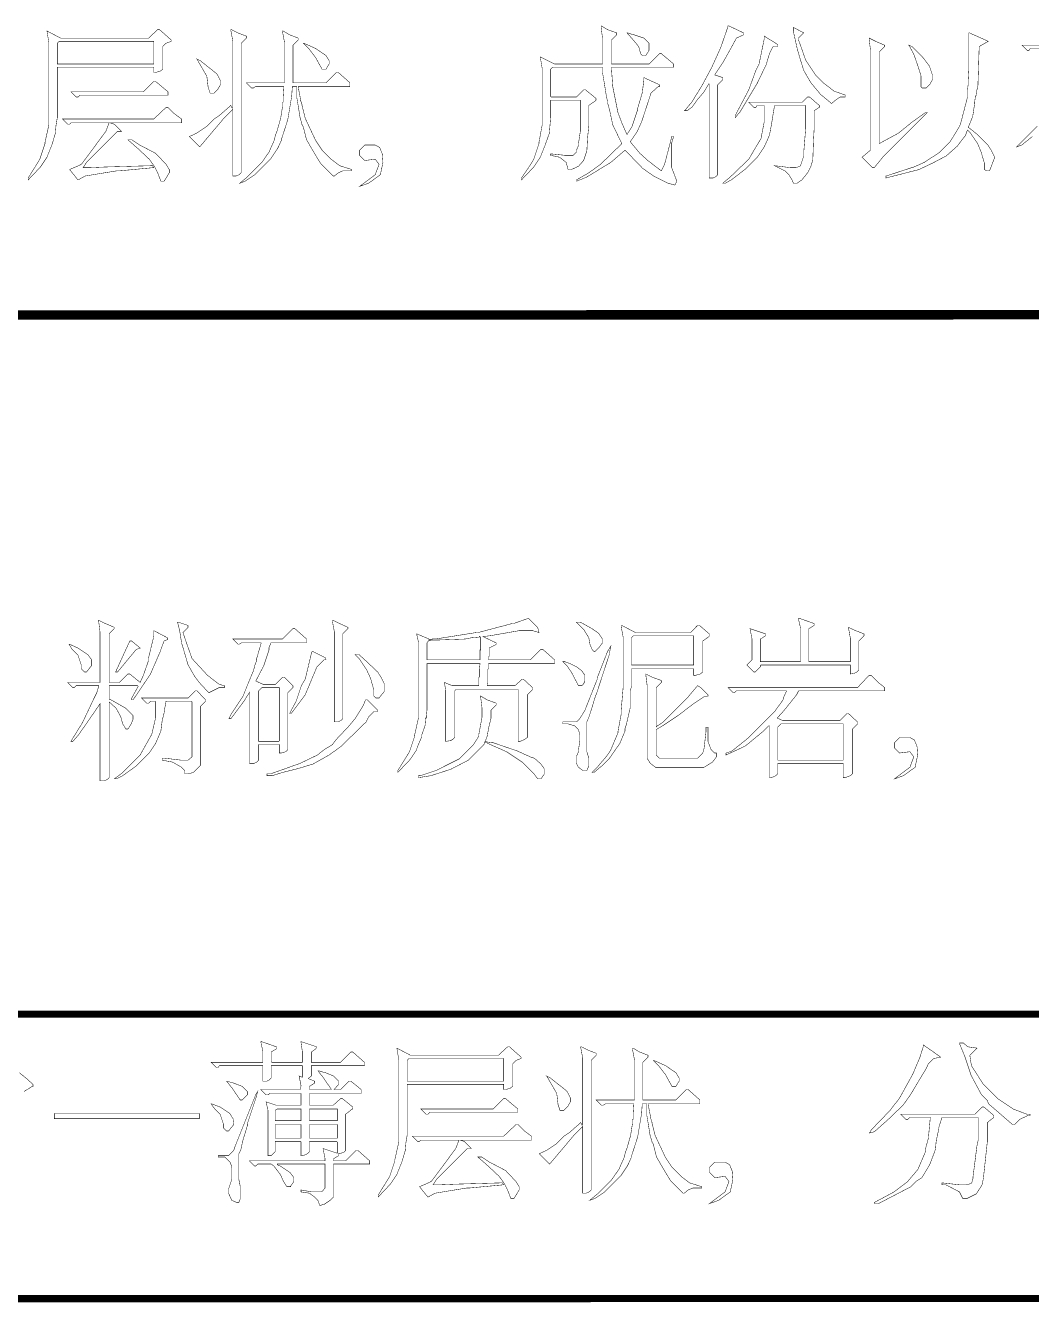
# Model space of a CAD drawing. Extents: x 94 to 452, y -72 to 1042.
# Drawn here: x 258.31 to 279.63, y 393.93 to 420.99 of the extents above; entities that cross this region are included whole.
import ezdxf

# ---------------------------------------------------------------- set-up
doc = ezdxf.new("R2010")
doc.units = 0
doc.header["$MEASUREMENT"] = 0
doc.layers.add('TREE_LAYER', color=7, linetype='Continuous')

msp = doc.modelspace()

# ---------------------------------------------------------------- linework, layer by layer
at = {"layer": 'TREE_LAYER'}
for points, const_width, elevation in [([(261.147499, 420.902403), (261.106323, 420.902403), (260.914166, 420.723972), (259.047499, 420.723972), (258.759264, 420.874952), (258.80044, 420.627893), (258.80044, 418.884756), (258.718088, 418.514168), (258.718088, 418.486717), (258.608284, 418.157305), (258.49848, 417.978874), (258.361225, 417.759266), (258.361225, 417.71809), (258.622009, 417.992599), (258.759264, 418.198482), (258.869068, 418.472992), (258.937695, 418.706325), (258.951421, 418.871031), (258.978872, 419.035737), (258.978872, 420.092599), (258.978872, 420.106325), (261.02397, 420.106325), (261.02397, 420.092599), (261.02397, 419.996521), (261.065146, 419.996521), (261.161225, 420.023972), (261.216127, 420.065148), (261.216127, 420.545541), (261.284754, 420.614168), (261.394558, 420.655344), (261.394558, 420.682795), (261.147499, 420.902403), (261.147499, 420.902403)], 0.01, 44), ([(262.671029, 420.902403), (262.657303, 420.902403), (262.657303, 420.888678), (262.69848, 420.66907), (262.69848, 419.241619), (262.69848, 419.241619), (262.684754, 419.241619), (262.657303, 419.296521), (262.42397, 419.090639), (262.30044, 419.008286), (262.135735, 418.84358), (261.929852, 418.706325), (261.778872, 418.637697), (261.99848, 418.41809), (262.520048, 419.035737), (262.69848, 419.214168), (262.69848, 419.214168), (262.69848, 417.800442), (262.767107, 417.800442), (262.835735, 417.827893), (262.876911, 417.86907), (262.876911, 420.614168), (262.986715, 420.723972), (262.986715, 420.765148), (262.808284, 420.833776), (262.671029, 420.902403), (262.671029, 420.902403)], 0.01, 44), ([(263.769068, 420.874952), (263.755342, 420.874952), (263.755342, 420.847501), (263.796519, 420.627893), (263.796519, 419.845541), (263.796519, 419.845541), (263.796519, 419.776913), (263.782793, 419.776913), (262.986715, 419.776913), (263.096519, 419.667109), (263.137695, 419.667109), (263.178872, 419.69456), (263.782793, 419.69456), (263.782793, 419.69456), (263.769068, 419.488678), (263.769068, 419.488678), (263.769068, 419.433776), (263.769068, 419.42005), (263.769068, 419.365148), (263.755342, 419.365148), (263.755342, 419.282795), (263.714166, 419.022011), (263.659264, 418.829854), (263.645539, 418.774952), (263.604362, 418.665148), (263.576911, 418.555344), (263.467107, 418.308286), (263.316127, 418.088678), (263.014166, 417.786717), (262.84946, 417.649462), (262.959264, 417.690639), (263.165146, 417.827893), (263.508284, 418.171031), (263.645539, 418.376913), (263.672989, 418.431815), (263.727891, 418.555344), (263.727891, 418.56907), (263.865146, 418.99456), (263.906323, 419.241619), (263.947499, 419.488678), (263.961225, 419.680835), (263.961225, 419.69456), (264.043578, 419.69456), (264.057303, 419.69456), (264.057303, 419.461227), (264.084754, 419.296521), (264.125931, 419.035737), (264.167107, 418.898482), (264.167107, 418.884756), (264.194558, 418.84358), (264.263186, 418.56907), (264.455342, 418.239658), (264.565146, 418.061227), (264.825931, 417.800442), (264.853382, 417.800442), (264.935735, 417.86907), (265.031813, 417.910246), (265.22397, 417.910246), (265.22397, 417.937697), (264.963186, 418.02005), (264.784754, 418.157305), (264.592597, 418.349462), (264.455342, 418.555344), (264.235735, 419.022011), (264.167107, 419.296521), (264.167107, 419.310246), (264.139656, 419.392599), (264.139656, 419.406325), (264.084754, 419.69456), (264.09848, 419.69456), (265.182793, 419.69456), (265.182793, 419.776913), (264.935735, 419.996521), (264.894558, 419.996521), (264.67495, 419.776913), (263.97495, 419.776913), (263.97495, 419.804364), (263.97495, 419.845541), (263.97495, 420.572992), (264.084754, 420.682795), (264.084754, 420.723972), (263.906323, 420.792599), (263.769068, 420.874952), (263.769068, 420.874952)], 0.01, 44), ([(270.508284, 420.984756), (270.508284, 420.984756), (270.508284, 420.957305), (270.535735, 420.737697), (270.535735, 420.174952), (270.535735, 420.174952), (269.520048, 420.174952), (269.218088, 420.325933), (269.259264, 420.078874), (269.259264, 418.884756), (269.190637, 418.514168), (269.190637, 418.486717), (269.080833, 418.157305), (268.971029, 417.978874), (268.820048, 417.759266), (268.820048, 417.71809), (269.080833, 417.992599), (269.218088, 418.198482), (269.327891, 418.472992), (269.410244, 418.706325), (269.42397, 418.871031), (269.437695, 419.035737), (269.437695, 419.406325), (269.451421, 419.406325), (270.055342, 419.406325), (270.069068, 419.406325), (270.069068, 418.761227), (270.027891, 418.486717), (270.027891, 418.445541), (269.986715, 418.349462), (269.986715, 418.308286), (269.918088, 418.239658), (269.739656, 418.239658), (269.478872, 418.267109), (269.437695, 418.267109), (269.437695, 418.239658), (269.629852, 418.198482), (269.767107, 418.088678), (269.808284, 417.937697), (269.876911, 417.937697), (270.027891, 418.006325), (270.137695, 418.129854), (270.206323, 418.335737), (270.220048, 418.596521), (270.247499, 418.871031), (270.247499, 419.296521), (270.384754, 419.392599), (270.39848, 419.406325), (270.39848, 419.447501), (270.178872, 419.625933), (270.137695, 419.625933), (269.986715, 419.474952), (269.451421, 419.474952), (269.437695, 419.488678), (269.437695, 420.065148), (269.478872, 420.106325), (270.535735, 420.106325), (270.535735, 420.092599), (270.535735, 420.010246), (270.563186, 419.845541), (270.618088, 419.502403), (270.645539, 419.378874), (270.645539, 419.351423), (270.686715, 419.200442), (270.755342, 418.884756), (270.947499, 418.486717), (270.494558, 418.047501), (270.247499, 417.86907), (269.986715, 417.71809), (269.986715, 417.690639), (270.192597, 417.772992), (270.714166, 418.088678), (271.016127, 418.349462), (271.386715, 417.965148), (271.620048, 417.800442), (271.922009, 417.649462), (272.072989, 417.608286), (272.114166, 417.690639), (272.004362, 417.978874), (272.004362, 418.500442), (272.045539, 418.637697), (272.004362, 418.637697), (272.004362, 418.623972), (271.853382, 418.047501), (271.784754, 417.910246), (271.496519, 418.129854), (271.331813, 418.280835), (271.125931, 418.527893), (271.276911, 418.747501), (271.372989, 418.967109), (271.565146, 419.557305), (271.716127, 419.69456), (271.743578, 419.69456), (271.743578, 419.735737), (271.414166, 419.886717), (271.414166, 419.831815), (271.386715, 419.612207), (271.386715, 419.584756), (271.276911, 419.214168), (271.276911, 419.186717), (271.167107, 418.857305), (271.057303, 418.678874), (270.947499, 418.925933), (270.865146, 419.145541), (270.755342, 419.69456), (270.727891, 420.078874), (270.727891, 420.106325), (272.045539, 420.106325), (272.045539, 420.174952), (271.784754, 420.39456), (271.743578, 420.39456), (271.52397, 420.174952), (270.727891, 420.174952), (270.727891, 420.174952), (270.727891, 420.682795), (270.837695, 420.792599), (270.837695, 420.833776), (270.645539, 420.902403), (270.508284, 420.984756), (270.508284, 420.984756)], 0.01, 44), ([(271.071029, 420.833776), (271.057303, 420.833776), (271.167107, 420.710246), (271.304362, 420.545541), (271.345539, 420.39456), (271.386715, 420.353384), (271.455342, 420.353384), (271.52397, 420.463188), (271.52397, 420.614168), (271.414166, 420.723972), (271.208284, 420.792599), (271.153382, 420.806325), (271.071029, 420.833776), (271.071029, 420.833776)], 0.01, 44), ([(273.212205, 420.984756), (273.19848, 420.984756), (273.19848, 420.971031), (273.047499, 420.531815), (272.855342, 420.106325), (272.64946, 419.722011), (272.429852, 419.365148), (272.278872, 419.186717), (272.278872, 419.186717), (272.333774, 419.186717), (272.443578, 419.26907), (272.539656, 419.406325), (272.690637, 419.584756), (272.786715, 419.749462), (272.80044, 419.749462), (272.80044, 417.759266), (272.882793, 417.759266), (272.937695, 417.786717), (272.978872, 417.827893), (272.978872, 419.735737), (273.088676, 419.845541), (273.088676, 419.886717), (272.92397, 419.941619), (272.92397, 419.955344), (273.088676, 420.202403), (273.280833, 420.545541), (273.376911, 420.723972), (273.527891, 420.792599), (273.527891, 420.833776), (273.212205, 420.984756), (273.212205, 420.984756)], 0.01, 44), ([(274.59848, 420.94358), (274.584754, 420.94358), (274.584754, 420.861227), (274.667107, 420.490639), (274.735735, 420.257305), (274.804362, 420.037697), (274.955342, 419.776913), (275.161225, 419.529854), (275.394558, 419.337697), (275.476911, 419.406325), (275.572989, 419.474952), (275.682793, 419.474952), (275.682793, 419.516129), (275.44946, 419.598482), (275.216127, 419.776913), (275.065146, 419.927893), (274.845539, 420.257305), (274.694558, 420.682795), (274.694558, 420.723972), (274.804362, 420.833776), (274.59848, 420.94358), (274.59848, 420.94358)], 0.01, 44), ([(278.318088, 420.833776), (278.304362, 420.833776), (278.304362, 420.065148), (278.304362, 420.065148), (278.290637, 419.831815), (278.290637, 419.831815), (278.290637, 419.763188), (278.290637, 419.749462), (278.276911, 419.625933), (278.276911, 419.612207), (278.276911, 419.557305), (278.276911, 419.54358), (278.276911, 419.474952), (278.125931, 418.898482), (278.084754, 418.816129), (277.97495, 418.637697), (277.906323, 418.527893), (277.672989, 418.29456), (277.357303, 418.088678), (277.110244, 417.978874), (277.096519, 417.978874), (276.547499, 417.800442), (276.547499, 417.759266), (277.247499, 417.937697), (277.535735, 418.074952), (277.82397, 418.225933), (278.057303, 418.431815), (278.235735, 418.665148), (278.263186, 418.747501), (278.276911, 418.774952), (278.331813, 418.72005), (278.482793, 418.500442), (278.496519, 418.472992), (278.565146, 418.308286), (278.633774, 418.074952), (278.633774, 418.061227), (278.633774, 417.937697), (278.67495, 417.910246), (278.743578, 417.910246), (278.853382, 418.198482), (278.784754, 418.335737), (278.716127, 418.445541), (278.469068, 418.692599), (278.318088, 418.816129), (278.290637, 418.829854), (278.386715, 419.063188), (278.427891, 419.337697), (278.427891, 419.365148), (278.441617, 419.474952), (278.455342, 419.502403), (278.469068, 419.598482), (278.496519, 419.708286), (278.52397, 420.545541), (278.716127, 420.655344), (278.318088, 420.833776), (278.318088, 420.833776)], 0.01, 44), ([(259.006323, 420.641619), (259.020048, 420.655344), (261.02397, 420.655344), (261.02397, 420.641619), (261.02397, 420.174952), (261.02397, 420.174952), (258.978872, 420.174952), (258.978872, 420.174952), (258.978872, 420.614168), (259.006323, 420.641619), (259.006323, 420.641619)], 0.01, 44), ([(264.208284, 420.614168), (264.194558, 420.614168), (264.318088, 420.490639), (264.455342, 420.312207), (264.537695, 420.161227), (264.592597, 420.065148), (264.606323, 420.065148), (264.67495, 420.065148), (264.743578, 420.174952), (264.743578, 420.24358), (264.67495, 420.353384), (264.455342, 420.504364), (264.208284, 420.614168), (264.208284, 420.614168)], 0.01, 44), ([(273.967107, 420.765148), (273.967107, 420.765148), (273.967107, 420.710246), (273.857303, 420.174952), (273.788676, 420.037697), (273.637695, 419.625933), (273.376911, 419.131815), (273.34946, 419.076913), (273.34946, 419.035737), (273.418088, 419.11809), (273.445539, 419.145541), (273.816127, 419.763188), (274.008284, 420.161227), (274.076911, 420.39456), (274.145539, 420.531815), (274.159264, 420.545541), (274.255342, 420.545541), (274.255342, 420.586717), (273.967107, 420.765148), (273.967107, 420.765148)], 0.01, 44), ([(276.190637, 420.723972), (276.190637, 420.723972), (276.190637, 420.696521), (276.218088, 420.476913), (276.218088, 418.349462), (276.039656, 418.198482), (276.259264, 417.978874), (276.30044, 417.978874), (276.478872, 418.198482), (277.425931, 419.145541), (277.39848, 419.145541), (277.384754, 419.145541), (277.096519, 418.939658), (276.808284, 418.706325), (276.451421, 418.514168), (276.410244, 418.486717), (276.410244, 418.500442), (276.410244, 420.435737), (276.520048, 420.545541), (276.520048, 420.572992), (276.327891, 420.655344), (276.190637, 420.723972), (276.190637, 420.723972)], 0.01, 44), ([(277.027891, 420.572992), (277.027891, 420.572992), (277.041617, 420.559266), (277.137695, 420.380835), (277.233774, 420.106325), (277.288676, 419.927893), (277.288676, 419.69456), (277.316127, 419.667109), (277.39848, 419.667109), (277.480833, 419.749462), (277.535735, 419.845541), (277.535735, 419.927893), (277.467107, 420.133776), (277.329852, 420.312207), (277.096519, 420.545541), (277.027891, 420.572992), (277.027891, 420.572992)], 0.01, 44), ([(282.02397, 420.572992), (279.429852, 420.572992), (279.539656, 420.463188), (279.580833, 420.463188), (279.608284, 420.504364), (280.761225, 420.504364)], 0.01, 44), ([(261.929852, 420.284756), (261.929852, 420.284756), (261.943578, 420.271031), (262.14946, 419.914168), (262.176911, 419.680835), (262.218088, 419.557305), (262.218088, 419.557305), (262.30044, 419.557305), (262.382793, 419.639658), (262.437695, 419.735737), (262.437695, 419.81809), (262.369068, 419.955344), (262.341617, 419.982795), (262.14946, 420.133776), (262.012205, 420.24358), (261.929852, 420.284756), (261.929852, 420.284756)], 0.01, 44), ([(261.065146, 419.804364), (261.02397, 419.804364), (260.804362, 419.584756), (259.267107, 419.584756), (259.376911, 419.474952), (259.418088, 419.474952), (259.459264, 419.516129), (261.325931, 419.516129), (261.325931, 419.584756), (261.065146, 419.804364), (261.065146, 419.804364)], 0.01, 44), ([(274.927891, 419.474952), (274.886715, 419.474952), (274.776911, 419.365148), (273.637695, 419.365148), (273.747499, 419.255344), (273.788676, 419.255344), (273.816127, 419.296521), (273.967107, 419.296521), (273.967107, 419.296521), (273.967107, 418.953384), (273.89848, 418.596521), (273.637695, 418.157305), (273.253382, 417.786717), (273.088676, 417.649462), (273.143578, 417.649462), (273.267107, 417.71809), (273.555342, 417.937697), (273.829852, 418.212207), (273.967107, 418.41809), (274.076911, 418.665148), (274.118088, 418.884756), (274.145539, 419.049462), (274.159264, 419.145541), (274.186715, 419.296521), (274.845539, 419.296521), (274.845539, 419.296521), (274.845539, 418.816129), (274.804362, 418.308286), (274.804362, 418.225933), (274.735735, 418.02005), (274.722009, 418.006325), (274.639656, 417.978874), (274.516127, 417.978874), (274.186715, 418.02005), (274.406323, 417.910246), (274.488676, 417.827893), (274.557303, 417.71809), (274.584754, 417.649462), (274.667107, 417.649462), (274.763186, 417.71809), (274.886715, 417.86907), (274.955342, 418.006325), (274.996519, 418.14358), (275.010244, 418.541619), (275.02397, 418.788678), (275.02397, 419.186717), (275.133774, 419.255344), (275.133774, 419.296521), (274.927891, 419.474952), (274.927891, 419.474952)], 0.01, 44), ([(261.325931, 419.255344), (261.284754, 419.255344), (261.02397, 419.008286), (259.088676, 419.008286), (259.19848, 418.898482), (259.239656, 418.898482), (259.267107, 418.925933), (260.076911, 418.925933), (260.076911, 418.925933), (260.008284, 418.747501), (259.50044, 418.061227), (259.459264, 418.033776), (259.239656, 417.937697), (259.418088, 417.71809), (259.569068, 417.800442), (259.89848, 417.855344), (260.241617, 417.910246), (260.296519, 417.910246), (261.02397, 417.978874), (260.996519, 418.02005), (260.022009, 417.992599), (260.008284, 417.992599), (259.692597, 417.978874), (259.692597, 417.978874), (259.541617, 417.978874), (259.527891, 417.978874), (259.596519, 418.088678), (260.255342, 418.747501), (260.337695, 418.747501), (260.186715, 418.898482), (260.104362, 418.925933), (260.104362, 418.925933), (260.104362, 418.925933), (261.614166, 418.925933), (261.614166, 419.008286), (261.463186, 419.11809), (261.325931, 419.255344), (261.325931, 419.255344)], 0.01, 44), ([(279.759264, 418.857305), (279.320048, 418.41809), (279.429852, 418.459266), (279.64946, 418.637697)], 0.01, 44), ([(260.557303, 418.56907), (260.47495, 418.56907), (260.694558, 418.376913), (260.927891, 418.157305), (261.037695, 418.006325), (261.106323, 417.86907), (261.17495, 417.690639), (261.243578, 417.690639), (261.353382, 417.86907), (261.353382, 417.937697), (261.284754, 418.047501), (261.065146, 418.280835), (260.722009, 418.459266), (260.557303, 418.56907), (260.557303, 418.56907)], 0.01, 44), ([(265.718088, 418.459266), (265.49848, 418.459266), (265.388676, 418.349462), (265.388676, 418.239658), (265.49848, 418.129854), (265.718088, 418.157305), (265.80044, 418.047501), (265.718088, 417.827893), (265.388676, 417.580835), (265.580833, 417.649462), (265.827891, 417.827893), (265.882793, 418.088678), (265.869068, 418.267109), (265.814166, 418.404364), (265.718088, 418.459266), (265.718088, 418.459266)], 0.01, 44), ([(221.22612, 414.84403), (449.22612, 414.90873)], 0.2, 228.000009), ([(259.857168, 408.386784), (259.857168, 408.386784), (259.857168, 408.359333), (259.884619, 408.139725), (259.884619, 407.069137), (259.884619, 407.069137), (259.198345, 407.069137), (259.308148, 406.959333), (259.335599, 406.959333), (259.376776, 407.00051), (259.857168, 407.00051), (259.857168, 406.986784), (259.815992, 406.849529), (259.747364, 406.712274), (259.514031, 406.218157), (259.266972, 405.820117), (259.308148, 405.820117), (259.417952, 405.943647), (259.582658, 406.17698), (259.884619, 406.616196), (259.884619, 406.616196), (259.884619, 404.982862), (259.966972, 404.982862), (260.035599, 405.010313), (260.076776, 405.05149), (260.076776, 406.657372), (260.076776, 406.657372), (260.227756, 406.520117), (260.323835, 406.341686), (260.365011, 406.190706), (260.433639, 406.080902), (260.474815, 406.080902), (260.488541, 406.094627), (260.543443, 406.190706), (260.584619, 406.286784), (260.584619, 406.369137), (260.433639, 406.520117), (260.145403, 406.684823), (260.117952, 406.698549), (260.076776, 406.712274), (260.076776, 406.986784), (260.076776, 407.00051), (260.680697, 407.00051), (260.694423, 406.986784), (260.543443, 406.712274), (260.543443, 406.698549), (260.584619, 406.698549), (260.955207, 407.247568), (261.174815, 407.755411), (261.174815, 407.769137), (261.243443, 407.947568), (261.31207, 407.975019), (261.31207, 408.016196), (261.023835, 408.167176), (261.023835, 408.043647), (260.914031, 407.590706), (260.914031, 407.535804), (260.804227, 407.220117), (260.735599, 407.069137), (260.515992, 407.247568), (260.474815, 407.247568), (260.296384, 407.069137), (260.076776, 407.069137), (260.076776, 407.069137), (260.076776, 408.098549), (260.18658, 408.208353), (260.18658, 408.235804), (259.994423, 408.318157), (259.857168, 408.386784), (259.857168, 408.386784)], 0.01, 45), ([(261.545403, 408.345608), (261.531678, 408.345608), (261.531678, 408.331882), (261.572854, 408.167176), (261.614031, 407.906392), (261.655207, 407.769137), (261.751286, 407.439725), (261.902266, 407.178941), (262.01207, 407.041686), (262.190501, 406.849529), (262.410109, 406.959333), (262.519913, 406.959333), (262.519913, 407.00051), (262.410109, 407.027961), (262.16305, 407.220117), (261.833639, 407.57698), (261.641482, 408.126), (261.751286, 408.235804), (261.751286, 408.27698), (261.545403, 408.345608), (261.545403, 408.345608)], 0.01, 45), ([(264.825795, 408.386784), (264.81207, 408.386784), (264.81207, 408.359333), (264.853246, 408.139725), (264.853246, 406.231882), (264.921874, 406.231882), (264.990501, 406.259333), (265.031678, 406.30051), (265.031678, 408.098549), (265.141482, 408.208353), (265.141482, 408.235804), (264.96305, 408.318157), (264.825795, 408.386784), (264.825795, 408.386784)], 0.01, 45), ([(268.970894, 408.427961), (268.655207, 408.318157), (268.627756, 408.318157), (267.900305, 408.126), (267.859129, 408.126), (266.994423, 407.988745), (266.925795, 407.988745), (266.925795, 407.975019), (266.857168, 407.975019), (266.857168, 407.988745), (266.829717, 408.00247), (266.596384, 408.098549), (266.63756, 407.920117), (266.63756, 406.327961), (266.555207, 405.957372), (266.555207, 405.929921), (266.445403, 405.60051), (266.335599, 405.422078), (266.198345, 405.20247), (266.198345, 405.161294), (266.459129, 405.435804), (266.596384, 405.641686), (266.610109, 405.696588), (266.706188, 405.916196), (266.706188, 405.957372), (266.774815, 406.149529), (266.788541, 406.314235), (266.802266, 406.314235), (266.802266, 406.355411), (266.815992, 406.478941), (266.815992, 407.467176), (266.815992, 407.467176), (267.927756, 407.467176), (267.941482, 407.467176), (267.927756, 407.357372), (267.927756, 407.357372), (267.927756, 407.261294), (267.927756, 407.261294), (267.927756, 407.178941), (267.914031, 407.178941), (267.914031, 407.082862), (267.914031, 407.082862), (267.914031, 407.00051), (267.914031, 407.00051), (267.351286, 407.00051), (267.18658, 407.069137), (267.214031, 406.890706), (267.214031, 405.820117), (267.310109, 405.833843), (267.365011, 405.861294), (267.406188, 405.90247), (267.406188, 406.890706), (267.433639, 406.918157), (268.751286, 406.918157), (268.751286, 406.918157), (268.751286, 405.820117), (268.792462, 405.820117), (268.888541, 405.861294), (268.943443, 405.90247), (268.943443, 406.808353), (269.053246, 406.918157), (269.053246, 406.959333), (268.86109, 407.137764), (268.833639, 407.137764), (268.682658, 407.00051), (268.106188, 407.00051), (268.092462, 407.00051), (268.092462, 407.041686), (268.106188, 407.055411), (268.106188, 407.15149), (268.106188, 407.15149), (268.106188, 407.247568), (268.106188, 407.247568), (268.106188, 407.343647), (268.119913, 407.357372), (268.119913, 407.467176), (268.119913, 407.467176), (269.519913, 407.467176), (269.519913, 407.549529), (269.272854, 407.769137), (269.231678, 407.769137), (269.01207, 407.549529), (268.133639, 407.549529), (268.119913, 407.549529), (268.119913, 407.618157), (268.133639, 407.618157), (268.133639, 407.796588), (268.270894, 407.865215), (268.284619, 407.878941), (268.284619, 407.906392), (267.996384, 408.043647), (268.023835, 408.043647), (268.147364, 408.057372), (268.778737, 408.167176), (269.053246, 408.167176), (269.190501, 408.126), (269.16305, 408.235804), (268.970894, 408.427961), (268.970894, 408.427961)], 0.01, 45), ([(270.068933, 408.345608), (269.98658, 408.345608), (270.13756, 408.194627), (270.247364, 408.016196), (270.274815, 407.865215), (270.315992, 407.769137), (270.357168, 407.727961), (270.384619, 407.727961), (270.466972, 407.810313), (270.535599, 407.906392), (270.535599, 407.988745), (270.453246, 408.112274), (270.315992, 408.208353), (270.068933, 408.345608), (270.068933, 408.345608)], 0.01, 45), ([(274.708148, 408.427961), (274.694423, 408.427961), (274.694423, 408.40051), (274.735599, 408.222078), (274.735599, 407.508353), (274.721874, 407.508353), (273.898345, 407.508353), (273.884619, 407.508353), (273.884619, 407.988745), (273.994423, 408.057372), (273.994423, 408.057372), (273.994423, 408.098549), (273.665011, 408.208353), (273.706188, 408.00247), (273.706188, 407.549529), (273.596384, 407.439725), (273.747364, 407.288745), (273.774815, 407.288745), (273.884619, 407.398549), (273.884619, 407.426), (273.898345, 407.439725), (275.792462, 407.439725), (275.792462, 407.426), (275.792462, 407.247568), (275.874815, 407.261294), (275.929717, 407.288745), (275.970894, 407.329921), (275.970894, 407.947568), (276.080697, 408.057372), (276.080697, 408.098549), (275.902266, 408.167176), (275.751286, 408.235804), (275.792462, 408.00247), (275.792462, 407.508353), (275.792462, 407.508353), (274.914031, 407.508353), (274.914031, 407.508353), (274.914031, 408.208353), (275.023835, 408.27698), (275.023835, 408.27698), (275.023835, 408.318157), (274.708148, 408.427961), (274.708148, 408.427961)], 0.01, 45), ([(264.015992, 408.208353), (263.974815, 408.208353), (263.755207, 407.988745), (262.698345, 407.988745), (262.808148, 407.878941), (262.835599, 407.878941), (262.876776, 407.906392), (263.302266, 407.906392), (263.302266, 407.906392), (263.206188, 407.57698), (263.206188, 407.535804), (263.165011, 407.426), (263.13756, 407.316196), (263.027756, 407.055411), (262.917952, 406.780902), (262.657168, 406.382862), (262.615992, 406.30051), (262.615992, 406.30051), (262.657168, 406.30051), (262.670894, 406.314235), (262.945403, 406.684823), (263.055207, 406.863255), (263.055207, 406.863255), (263.055207, 405.353451), (263.151286, 405.353451), (263.206188, 405.380902), (263.247364, 405.422078), (263.247364, 405.75149), (263.247364, 405.75149), (263.672854, 405.75149), (263.68658, 405.75149), (263.68658, 405.573059), (263.727756, 405.573059), (263.823835, 405.60051), (263.865011, 405.641686), (263.865011, 406.849529), (263.974815, 406.959333), (263.974815, 407.00051), (263.796384, 407.178941), (263.755207, 407.178941), (263.604227, 407.027961), (263.343443, 407.027961), (263.192462, 407.096588), (263.192462, 407.110313), (263.357168, 407.426), (263.466972, 407.755411), (263.466972, 407.810313), (263.508148, 407.906392), (264.26305, 407.906392), (264.26305, 407.988745), (264.015992, 408.208353), (264.015992, 408.208353)], 0.01, 45), ([(270.947364, 408.27698), (270.933639, 408.27698), (270.933639, 408.249529), (270.974815, 408.029921), (270.974815, 406.959333), (270.933639, 406.478941), (270.933639, 406.396588), (270.865011, 406.026), (270.865011, 405.998549), (270.714031, 405.641686), (270.645403, 405.531882), (270.425795, 405.271098), (270.315992, 405.161294), (270.357168, 405.161294), (270.521874, 405.298549), (270.68658, 405.463255), (270.906188, 405.778941), (271.015992, 406.039725), (271.015992, 406.094627), (271.043443, 406.17698), (271.084619, 406.355411), (271.125795, 406.533843), (271.125795, 406.890706), (271.153246, 406.986784), (271.153246, 407.357372), (271.166972, 407.357372), (272.470894, 407.357372), (272.470894, 407.357372), (272.470894, 407.220117), (272.51207, 407.220117), (272.608148, 407.247568), (272.66305, 407.288745), (272.66305, 407.947568), (272.800305, 408.043647), (272.800305, 408.057372), (272.800305, 408.098549), (272.594423, 408.27698), (272.553246, 408.27698), (272.402266, 408.126), (271.235599, 408.126), (270.947364, 408.27698), (270.947364, 408.27698)], 0.01, 45), ([(259.239521, 407.878941), (259.225795, 407.878941), (259.294423, 407.769137), (259.417952, 407.645608), (259.48658, 407.439725), (259.48658, 407.357372), (259.555207, 407.288745), (259.596384, 407.288745), (259.706188, 407.426), (259.706188, 407.549529), (259.623835, 407.659333), (259.417952, 407.796588), (259.239521, 407.878941), (259.239521, 407.878941)], 0.01, 45), ([(260.557168, 407.947568), (260.515992, 407.947568), (260.214031, 407.288745), (260.255207, 407.288745), (260.653246, 407.769137), (260.735599, 407.796588), (260.557168, 407.947568), (260.557168, 407.947568)], 0.01, 45), ([(267.927756, 408.029921), (267.927756, 408.043647), (267.955207, 408.029921), (267.955207, 407.755411), (267.941482, 407.755411), (267.941482, 407.659333), (267.941482, 407.645608), (267.941482, 407.549529), (267.927756, 407.549529), (266.815992, 407.549529), (266.815992, 407.549529), (266.815992, 407.906392), (266.857168, 407.961294), (267.625795, 407.988745), (267.76305, 408.016196), (267.927756, 408.029921), (267.927756, 408.029921)], 0.01, 45), ([(270.714031, 407.837764), (270.645403, 407.727961), (270.425795, 407.165215), (270.425795, 407.137764), (270.165011, 406.478941), (270.055207, 406.30051), (269.98658, 406.231882), (269.698345, 406.231882), (269.698345, 406.190706), (269.808148, 406.190706), (269.945403, 406.149529), (270.027756, 406.067176), (270.055207, 405.971098), (270.055207, 405.820117), (270.027756, 405.627961), (270.027756, 405.60051), (269.98658, 405.504431), (269.98658, 405.353451), (270.027756, 405.271098), (270.123835, 405.20247), (270.206188, 405.20247), (270.247364, 405.298549), (270.247364, 405.463255), (270.206188, 405.60051), (270.206188, 406.231882), (270.247364, 406.327961), (270.288541, 406.45149), (270.384619, 406.767176), (270.41207, 406.835804), (270.68658, 407.673059), (270.68658, 407.70051), (270.714031, 407.837764), (270.714031, 407.837764)], 0.01, 45), ([(271.194423, 408.057372), (271.194423, 408.057372), (272.470894, 408.057372), (272.470894, 408.057372), (272.470894, 407.439725), (272.470894, 407.439725), (271.166972, 407.439725), (271.153246, 407.439725), (271.153246, 408.016196), (271.194423, 408.057372), (271.194423, 408.057372)], 0.01, 45), ([(264.38658, 407.727961), (264.372854, 407.714235), (264.235599, 407.137764), (264.153246, 407.00051), (264.043443, 406.671098), (263.947364, 406.492666), (263.906188, 406.410313), (263.933639, 406.410313), (263.947364, 406.424039), (264.235599, 406.808353), (264.482658, 407.398549), (264.633639, 407.549529), (264.674815, 407.549529), (264.66109, 407.590706), (264.38658, 407.727961), (264.38658, 407.727961)], 0.01, 45), ([(265.374815, 407.659333), (265.292462, 407.659333), (265.374815, 407.57698), (265.539521, 407.329921), (265.553246, 407.30247), (265.621874, 407.15149), (265.690501, 406.904431), (265.690501, 406.780902), (265.731678, 406.739725), (265.800305, 406.739725), (265.910109, 406.87698), (265.910109, 407.041686), (265.841482, 407.178941), (265.772854, 407.288745), (265.525795, 407.522078), (265.374815, 407.659333), (265.374815, 407.659333)], 0.01, 45), ([(269.739521, 407.508353), (269.698345, 407.508353), (269.780697, 407.426), (269.876776, 407.288745), (270.027756, 407.00051), (270.096384, 407.00051), (270.13756, 407.041686), (270.165011, 407.096588), (270.165011, 407.220117), (270.096384, 407.316196), (269.98658, 407.398549), (269.849325, 407.467176), (269.739521, 407.508353), (269.739521, 407.508353)], 0.01, 45), ([(271.455207, 407.247568), (271.455207, 407.247568), (271.455207, 407.233843), (271.482658, 407.014235), (271.482658, 405.463255), (271.551286, 405.353451), (271.66109, 405.271098), (272.690501, 405.271098), (272.759129, 405.312274), (272.868933, 405.380902), (272.951286, 405.490706), (272.951286, 405.573059), (272.910109, 405.573059), (272.841482, 405.641686), (272.772854, 405.820117), (272.772854, 406.122078), (272.731678, 406.122078), (272.731678, 406.026), (272.690501, 405.669137), (272.66305, 405.573059), (272.553246, 405.463255), (271.743443, 405.463255), (271.674815, 405.531882), (271.674815, 406.067176), (271.81207, 406.149529), (272.141482, 406.369137), (272.484619, 406.629921), (272.690501, 406.767176), (272.772854, 406.780902), (272.772854, 406.808353), (272.621874, 406.959333), (272.553246, 407.00051), (272.333639, 406.739725), (271.81207, 406.218157), (271.702266, 406.149529), (271.674815, 406.122078), (271.674815, 406.135804), (271.674815, 406.959333), (271.784619, 407.069137), (271.784619, 407.110313), (271.592462, 407.178941), (271.455207, 407.247568), (271.455207, 407.247568)], 0.01, 45), ([(276.231678, 407.220117), (276.190501, 407.220117), (275.943443, 406.959333), (273.198345, 406.959333), (273.308148, 406.849529), (273.335599, 406.849529), (273.376776, 406.890706), (274.433639, 406.890706), (274.433639, 406.87698), (274.378737, 406.753451), (274.365011, 406.698549), (274.18658, 406.45149), (273.623835, 405.888745), (273.280697, 405.614235), (273.157168, 405.573059), (273.157168, 405.531882), (273.514031, 405.696588), (273.568933, 405.724039), (273.953246, 406.039725), (274.06305, 406.149529), (274.076776, 406.149529), (274.076776, 405.05149), (274.159129, 405.065215), (274.214031, 405.092666), (274.255207, 405.133843), (274.255207, 405.339725), (274.255207, 405.353451), (275.641482, 405.353451), (275.641482, 405.339725), (275.641482, 405.05149), (275.682658, 405.05149), (275.792462, 405.092666), (275.833639, 405.133843), (275.833639, 406.080902), (275.943443, 406.190706), (275.943443, 406.231882), (275.751286, 406.410313), (275.723835, 406.410313), (275.572854, 406.259333), (274.365011, 406.259333), (274.241482, 406.314235), (274.378737, 406.465215), (274.653246, 406.808353), (274.694423, 406.890706), (276.519913, 406.890706), (276.519913, 406.959333), (276.382658, 407.069137), (276.231678, 407.220117), (276.231678, 407.220117)], 0.01, 45), ([(261.943443, 406.890706), (261.902266, 406.890706), (261.751286, 406.739725), (260.76305, 406.739725), (260.872854, 406.629921), (260.914031, 406.629921), (260.955207, 406.671098), (261.051286, 406.671098), (261.065011, 406.657372), (261.065011, 406.327961), (260.982658, 405.971098), (260.735599, 405.531882), (260.351286, 405.147568), (260.18658, 405.024039), (260.227756, 405.024039), (260.365011, 405.092666), (260.653246, 405.298549), (260.927756, 405.573059), (261.065011, 405.778941), (261.174815, 406.039725), (261.202266, 406.259333), (261.243443, 406.424039), (261.257168, 406.520117), (261.284619, 406.671098), (261.819913, 406.671098), (261.833639, 406.657372), (261.833639, 405.490706), (261.751286, 405.422078), (261.600305, 405.422078), (261.257168, 405.463255), (261.202266, 405.463255), (261.202266, 405.422078), (261.421874, 405.380902), (261.614031, 405.271098), (261.682658, 405.20247), (261.682658, 405.133843), (261.765011, 405.133843), (261.86109, 405.161294), (262.01207, 405.312274), (262.01207, 406.561294), (262.121874, 406.671098), (262.121874, 406.698549), (261.943443, 406.890706), (261.943443, 406.890706)], 0.01, 45), ([(263.315992, 406.959333), (263.315992, 406.959333), (263.672854, 406.959333), (263.68658, 406.959333), (263.68658, 405.833843), (263.672854, 405.820117), (263.247364, 405.820117), (263.247364, 405.833843), (263.247364, 406.890706), (263.315992, 406.959333), (263.315992, 406.959333)], 0.01, 45), ([(267.955207, 406.780902), (267.955207, 406.780902), (267.955207, 406.753451), (267.982658, 406.533843), (267.982658, 406.327961), (267.914031, 405.957372), (267.914031, 405.929921), (267.804227, 405.75149), (267.502266, 405.449529), (267.008148, 405.20247), (266.678737, 405.092666), (266.63756, 405.092666), (266.63756, 405.05149), (266.898345, 405.092666), (267.323835, 405.229921), (267.694423, 405.422078), (268.023835, 405.75149), (268.03756, 405.806392), (268.051286, 405.806392), (268.16109, 405.75149), (268.504227, 405.60051), (268.833639, 405.380902), (269.094423, 405.120117), (269.16305, 405.024039), (269.231678, 405.024039), (269.300305, 405.120117), (269.300305, 405.243647), (269.231678, 405.339725), (269.094423, 405.463255), (269.039521, 405.47698), (268.765011, 405.60051), (268.73756, 405.614235), (268.215992, 405.792666), (268.188541, 405.792666), (268.092462, 405.806392), (268.051286, 405.820117), (268.092462, 405.929921), (268.133639, 406.149529), (268.174815, 406.314235), (268.174815, 406.478941), (268.284619, 406.588745), (268.284619, 406.629921), (268.092462, 406.698549), (267.955207, 406.780902), (267.955207, 406.780902)], 0.01, 45), ([(265.553246, 406.698549), (265.51207, 406.698549), (265.470894, 406.588745), (265.292462, 406.30051), (265.141482, 406.122078), (264.880697, 405.847568), (264.81207, 405.75149), (264.633639, 405.641686), (264.496384, 405.531882), (264.125795, 405.353451), (263.508148, 405.133843), (263.425795, 405.133843), (263.425795, 405.092666), (263.535599, 405.092666), (263.755207, 405.161294), (264.084619, 405.243647), (264.400305, 405.339725), (264.743443, 405.531882), (264.990501, 405.710313), (265.525795, 406.231882), (265.580697, 406.341686), (265.690501, 406.45149), (265.772854, 406.45149), (265.772854, 406.478941), (265.553246, 406.698549), (265.553246, 406.698549)], 0.01, 45), ([(274.323835, 406.190706), (274.323835, 406.190706), (275.641482, 406.190706), (275.641482, 406.190706), (275.641482, 405.422078), (275.641482, 405.422078), (274.255207, 405.422078), (274.255207, 405.422078), (274.255207, 406.122078), (274.323835, 406.190706), (274.323835, 406.190706)], 0.01, 45), ([(277.055207, 405.90247), (276.835599, 405.90247), (276.725795, 405.792666), (276.725795, 405.682862), (276.835599, 405.573059), (277.055207, 405.60051), (277.13756, 405.490706), (277.055207, 405.271098), (276.725795, 405.024039), (276.917952, 405.092666), (277.165011, 405.271098), (277.219913, 405.531882), (277.206188, 405.710313), (277.151286, 405.847568), (277.055207, 405.90247), (277.055207, 405.90247)], 0.01, 45), ([(221.22612, 400.039582), (399.22612, 400.039582)], 0.15, 178), ([(263.309196, 399.456375), (263.295471, 399.456375), (263.295471, 399.442649), (263.336647, 399.250492), (263.336647, 399.030884), (263.336647, 399.017159), (262.238608, 399.017159), (262.348412, 398.907355), (262.389589, 398.907355), (262.41704, 398.948531), (263.336647, 398.948531), (263.336647, 398.948531), (263.336647, 398.61912), (263.419, 398.61912), (263.473902, 398.646571), (263.515079, 398.687747), (263.515079, 398.948531), (263.528804, 398.948531), (264.173902, 398.948531), (264.173902, 398.948531), (264.173902, 398.715198), (264.173902, 398.701473), (264.105275, 398.728924), (264.146451, 398.523041), (264.132726, 398.440688), (263.295471, 398.440688), (263.405275, 398.330884), (263.446451, 398.330884), (263.487628, 398.358335), (264.132726, 398.358335), (264.146451, 398.358335), (264.146451, 398.111277), (264.132726, 398.111277), (263.611157, 398.111277), (263.528804, 398.138728), (263.405275, 398.179904), (263.446451, 398.001473), (263.446451, 397.040688), (263.515079, 397.040688), (263.597432, 397.123041), (263.597432, 397.328924), (263.597432, 397.342649), (264.132726, 397.342649), (264.146451, 397.328924), (264.146451, 397.040688), (264.228804, 397.054414), (264.283706, 397.081865), (264.324883, 397.123041), (264.324883, 397.328924), (264.324883, 397.342649), (264.901353, 397.342649), (264.915079, 397.328924), (264.915079, 397.09559), (264.901353, 397.09559), (264.613118, 397.191669), (264.654294, 396.985786), (264.654294, 396.930884), (263.048412, 396.930884), (263.158216, 396.82108), (263.185667, 396.82108), (263.226843, 396.862257), (263.515079, 396.862257), (263.569981, 396.82108), (263.707236, 396.642649), (263.775863, 396.491669), (263.844491, 396.381865), (263.926843, 396.381865), (263.926843, 396.39559), (263.995471, 396.491669), (263.995471, 396.574022), (263.913118, 396.683826), (263.707236, 396.82108), (263.638608, 396.848531), (263.638608, 396.862257), (263.638608, 396.862257), (264.654294, 396.862257), (264.654294, 396.862257), (264.654294, 396.354414), (264.585667, 396.272061), (264.379785, 396.272061), (264.146451, 396.313237), (264.146451, 396.272061), (264.324883, 396.24461), (264.434687, 396.162257), (264.503314, 396.093629), (264.544491, 395.983826), (264.640569, 396.011277), (264.764098, 396.093629), (264.832726, 396.162257), (264.832726, 396.862257), (264.846451, 396.862257), (265.601353, 396.862257), (265.601353, 396.930884), (265.354294, 397.150492), (265.313118, 397.150492), (265.09351, 396.930884), (264.846451, 396.930884), (264.832726, 396.94461), (264.832726, 396.972061), (264.94253, 397.040688), (264.94253, 397.081865), (264.956255, 397.081865), (265.052334, 397.109316), (265.09351, 397.150492), (265.09351, 397.91912), (265.230765, 398.028924), (265.244491, 398.028924), (265.244491, 398.0701), (265.024883, 398.248531), (264.983706, 398.248531), (264.832726, 398.111277), (264.324883, 398.111277), (264.324883, 398.111277), (264.324883, 398.358335), (264.324883, 398.358335), (265.422922, 398.358335), (265.422922, 398.440688), (265.203314, 398.61912), (265.162138, 398.61912), (264.983706, 398.440688), (264.846451, 398.440688), (264.846451, 398.440688), (264.94253, 398.550492), (264.94253, 398.61912), (264.832726, 398.728924), (264.66802, 398.797551), (264.613118, 398.811277), (264.51704, 398.838728), (264.503314, 398.838728), (264.613118, 398.701473), (264.791549, 398.440688), (264.791549, 398.440688), (264.324883, 398.440688), (264.324883, 398.509316), (264.434687, 398.577943), (264.434687, 398.61912), (264.297432, 398.674022), (264.366059, 398.728924), (264.366059, 398.948531), (264.366059, 398.948531), (265.491549, 398.948531), (265.491549, 399.017159), (265.244491, 399.236767), (265.203314, 399.236767), (264.983706, 399.017159), (264.366059, 399.017159), (264.366059, 399.030884), (264.366059, 399.236767), (264.462138, 399.305394), (264.475863, 399.346571), (264.146451, 399.456375), (264.146451, 399.456375), (264.146451, 399.442649), (264.173902, 399.250492), (264.173902, 399.030884), (264.173902, 399.017159), (263.528804, 399.017159), (263.515079, 399.030884), (263.515079, 399.236767), (263.624883, 399.305394), (263.624883, 399.346571), (263.309196, 399.456375), (263.309196, 399.456375)], 0.01, 46), ([(278.187628, 399.428924), (278.105275, 399.428924), (278.105275, 399.415198), (278.215079, 399.154414), (278.352334, 398.742649), (278.571942, 398.330884), (278.695471, 398.207355), (278.722922, 398.138728), (279.230765, 397.699512), (279.271942, 397.699512), (279.381745, 397.809316), (279.409196, 397.823041), (279.560177, 397.891669), (279.601353, 397.891669), (279.601353, 397.91912), (279.532726, 397.91912), (279.244491, 398.028924), (278.915079, 398.248531), (278.613118, 398.550492), (278.366059, 398.934806), (278.352334, 398.989708), (278.324883, 399.168139), (278.475863, 399.31912), (278.283706, 399.346571), (278.187628, 399.428924), (278.187628, 399.428924)], 0.01, 46), ([(268.566059, 399.346571), (268.524883, 399.346571), (268.332726, 399.168139), (266.466059, 399.168139), (266.177824, 399.31912), (266.219, 399.072061), (266.219, 397.328924), (266.136647, 396.958335), (266.136647, 396.930884), (266.026843, 396.601473), (265.91704, 396.423041), (265.779785, 396.203433), (265.779785, 396.162257), (266.040569, 396.436767), (266.177824, 396.642649), (266.287628, 396.917159), (266.356255, 397.150492), (266.369981, 397.315198), (266.397432, 397.479904), (266.397432, 398.536767), (266.397432, 398.550492), (268.44253, 398.550492), (268.44253, 398.536767), (268.44253, 398.440688), (268.483706, 398.440688), (268.579785, 398.468139), (268.634687, 398.509316), (268.634687, 398.989708), (268.703314, 399.058335), (268.813118, 399.099512), (268.813118, 399.126963), (268.566059, 399.346571), (268.566059, 399.346571)], 0.01, 46), ([(270.089589, 399.346571), (270.075863, 399.346571), (270.075863, 399.332845), (270.11704, 399.113237), (270.11704, 397.685786), (270.11704, 397.685786), (270.103314, 397.685786), (270.075863, 397.740688), (269.84253, 397.534806), (269.719, 397.452453), (269.554294, 397.287747), (269.348412, 397.150492), (269.197432, 397.081865), (269.41704, 396.862257), (269.938608, 397.479904), (270.11704, 397.658335), (270.11704, 397.658335), (270.11704, 396.24461), (270.185667, 396.24461), (270.254294, 396.272061), (270.295471, 396.313237), (270.295471, 399.058335), (270.405275, 399.168139), (270.405275, 399.209316), (270.226843, 399.277943), (270.089589, 399.346571), (270.089589, 399.346571)], 0.01, 46), ([(271.187628, 399.31912), (271.173902, 399.31912), (271.173902, 399.291669), (271.215079, 399.072061), (271.215079, 398.289708), (271.215079, 398.289708), (271.215079, 398.22108), (271.201353, 398.22108), (270.405275, 398.22108), (270.515079, 398.111277), (270.556255, 398.111277), (270.597432, 398.138728), (271.201353, 398.138728), (271.201353, 398.138728), (271.187628, 397.932845), (271.187628, 397.932845), (271.187628, 397.877943), (271.187628, 397.864218), (271.187628, 397.809316), (271.173902, 397.809316), (271.173902, 397.726963), (271.132726, 397.466178), (271.077824, 397.274022), (271.064098, 397.21912), (271.022922, 397.109316), (270.995471, 396.999512), (270.885667, 396.752453), (270.734687, 396.532845), (270.432726, 396.230884), (270.26802, 396.093629), (270.377824, 396.134806), (270.583706, 396.272061), (270.926843, 396.615198), (271.064098, 396.82108), (271.091549, 396.875982), (271.146451, 396.999512), (271.146451, 397.013237), (271.283706, 397.438728), (271.324883, 397.685786), (271.366059, 397.932845), (271.379785, 398.125002), (271.379785, 398.138728), (271.462138, 398.138728), (271.475863, 398.138728), (271.475863, 397.905394), (271.503314, 397.740688), (271.544491, 397.479904), (271.585667, 397.342649), (271.585667, 397.328924), (271.613118, 397.287747), (271.681745, 397.013237), (271.873902, 396.683826), (271.983706, 396.505394), (272.244491, 396.24461), (272.271942, 396.24461), (272.354294, 396.313237), (272.450373, 396.354414), (272.64253, 396.354414), (272.64253, 396.381865), (272.381745, 396.464218), (272.203314, 396.601473), (272.011157, 396.793629), (271.873902, 396.999512), (271.654294, 397.466178), (271.585667, 397.740688), (271.585667, 397.754414), (271.558216, 397.836767), (271.558216, 397.850492), (271.503314, 398.138728), (271.51704, 398.138728), (272.601353, 398.138728), (272.601353, 398.22108), (272.354294, 398.440688), (272.313118, 398.440688), (272.09351, 398.22108), (271.39351, 398.22108), (271.39351, 398.248531), (271.39351, 398.289708), (271.39351, 399.017159), (271.503314, 399.126963), (271.503314, 399.168139), (271.324883, 399.236767), (271.187628, 399.31912), (271.187628, 399.31912)], 0.01, 46), ([(277.336647, 399.387747), (277.336647, 399.387747), (277.336647, 399.346571), (277.26802, 399.126963), (277.11704, 398.7701), (276.828804, 398.248531), (276.719, 398.111277), (276.636647, 398.001473), (276.238608, 397.589708), (276.197432, 397.52108), (276.307236, 397.548531), (276.334687, 397.575982), (276.581745, 397.79559), (276.911157, 398.111277), (277.075863, 398.34461), (277.254294, 398.646571), (277.405275, 398.893629), (277.446451, 398.989708), (277.556255, 399.099512), (277.707236, 399.126963), (277.556255, 399.236767), (277.336647, 399.387747), (277.336647, 399.387747)], 0.01, 46), ([(266.424883, 399.085786), (266.438608, 399.099512), (268.44253, 399.099512), (268.44253, 399.085786), (268.44253, 398.61912), (268.44253, 398.61912), (266.397432, 398.61912), (266.397432, 398.61912), (266.397432, 399.058335), (266.424883, 399.085786), (266.424883, 399.085786)], 0.01, 46), ([(271.626843, 399.058335), (271.613118, 399.058335), (271.736647, 398.934806), (271.873902, 398.756375), (271.956255, 398.605394), (272.011157, 398.509316), (272.024883, 398.509316), (272.09351, 398.509316), (272.162138, 398.61912), (272.162138, 398.687747), (272.09351, 398.797551), (271.873902, 398.948531), (271.626843, 399.058335), (271.626843, 399.058335)], 0.01, 46), ([(258.271942, 398.399512), (258.450373, 398.509316), (258.464098, 398.509316), (258.464098, 398.550492), (258.326843, 398.674022), (258.175863, 398.797551)], 0.01, 46), ([(262.581745, 398.61912), (262.56802, 398.61912), (262.677824, 398.481865), (262.856255, 398.22108), (262.897432, 398.22108), (263.007236, 398.330884), (263.007236, 398.399512), (262.897432, 398.509316), (262.719, 398.577943), (262.664098, 398.591669), (262.581745, 398.61912), (262.581745, 398.61912)], 0.01, 46), ([(269.348412, 398.728924), (269.348412, 398.728924), (269.362138, 398.715198), (269.56802, 398.358335), (269.595471, 398.125002), (269.636647, 398.001473), (269.636647, 398.001473), (269.719, 398.001473), (269.801353, 398.083826), (269.856255, 398.179904), (269.856255, 398.262257), (269.787628, 398.399512), (269.760177, 398.426963), (269.56802, 398.577943), (269.430765, 398.687747), (269.348412, 398.728924), (269.348412, 398.728924)], 0.01, 46), ([(263.226843, 398.399512), (263.185667, 398.330884), (262.746451, 397.232845), (262.719, 397.150492), (262.609196, 397.040688), (262.389589, 397.040688), (262.389589, 397.013237), (262.526843, 397.013237), (262.650373, 396.889708), (262.677824, 396.793629), (262.677824, 396.532845), (262.609196, 396.326963), (262.609196, 396.24461), (262.677824, 396.093629), (262.773902, 396.052453), (262.828804, 396.052453), (262.856255, 396.12108), (262.856255, 396.39559), (262.828804, 396.532845), (262.828804, 397.081865), (262.869981, 397.164218), (262.911157, 397.356375), (263.007236, 397.672061), (263.007236, 397.713237), (263.185667, 398.248531), (263.226843, 398.399512), (263.226843, 398.399512)], 0.01, 46), ([(262.252334, 398.138728), (262.238608, 398.138728), (262.307236, 398.042649), (262.430765, 397.91912), (262.499392, 397.713237), (262.499392, 397.630884), (262.56802, 397.562257), (262.609196, 397.562257), (262.719, 397.699512), (262.705275, 397.823041), (262.636647, 397.932845), (262.430765, 398.0701), (262.252334, 398.138728), (262.252334, 398.138728)], 0.01, 46), ([(268.483706, 398.248531), (268.44253, 398.248531), (268.222922, 398.028924), (266.685667, 398.028924), (266.795471, 397.91912), (266.836647, 397.91912), (266.877824, 397.960296), (268.744491, 397.960296), (268.744491, 398.028924), (268.483706, 398.248531), (268.483706, 398.248531)], 0.01, 46), ([(278.626843, 398.0701), (278.585667, 398.0701), (278.434687, 397.91912), (276.856255, 397.91912), (276.966059, 397.809316), (277.007236, 397.809316), (277.048412, 397.850492), (277.473902, 397.850492), (277.487628, 397.850492), (277.446451, 397.411277), (277.391549, 397.205394), (277.377824, 397.109316), (277.226843, 396.752453), (277.007236, 396.491669), (276.719, 396.272061), (276.540569, 396.175982), (276.307236, 396.052453), (276.307236, 396.025002), (276.389589, 396.025002), (277.075863, 396.381865), (277.199392, 396.505394), (277.309196, 396.574022), (277.473902, 396.848531), (277.54253, 397.026963), (277.597432, 397.177943), (277.611157, 397.342649), (277.666059, 397.603433), (277.666059, 397.630884), (277.720961, 397.809316), (277.734687, 397.850492), (278.503314, 397.850492), (278.503314, 397.850492), (278.503314, 397.3701), (278.475863, 397.246571), (278.434687, 396.917159), (278.39351, 396.601473), (278.39351, 396.560296), (278.366059, 396.464218), (278.352334, 396.450492), (278.256255, 396.423041), (278.105275, 396.423041), (277.734687, 396.464218), (277.734687, 396.423041), (277.81704, 396.423041), (278.105275, 396.272061), (278.173902, 396.134806), (278.269981, 396.134806), (278.462138, 396.230884), (278.585667, 396.423041), (278.613118, 396.560296), (278.654294, 396.94461), (278.695471, 397.328924), (278.695471, 397.740688), (278.832726, 397.850492), (278.832726, 397.891669), (278.626843, 398.0701), (278.626843, 398.0701)], 0.01, 46), ([(261.991549, 397.932845), (258.91704, 397.932845), (258.91704, 397.905394), (258.91704, 397.823041), (261.497432, 397.823041), (261.991549, 397.823041), (261.991549, 397.877943), (261.991549, 397.932845)], 0.01, 46), ([(263.638608, 398.028924), (263.652334, 398.028924), (264.132726, 398.028924), (264.146451, 398.028924), (264.146451, 397.781865), (264.132726, 397.781865), (263.597432, 397.781865), (263.597432, 397.781865), (263.597432, 398.001473), (263.638608, 398.028924), (263.638608, 398.028924)], 0.01, 46), ([(264.324883, 398.028924), (264.324883, 398.028924), (264.901353, 398.028924), (264.915079, 398.028924), (264.915079, 397.781865), (264.901353, 397.781865), (264.324883, 397.781865), (264.324883, 397.781865), (264.324883, 398.028924), (264.324883, 398.028924)], 0.01, 46), ([(263.597432, 397.699512), (263.597432, 397.699512), (264.132726, 397.699512), (264.146451, 397.699512), (264.146451, 397.411277), (264.132726, 397.411277), (263.597432, 397.411277), (263.597432, 397.411277), (263.597432, 397.699512), (263.597432, 397.699512)], 0.01, 46), ([(264.324883, 397.699512), (264.324883, 397.699512), (264.901353, 397.699512), (264.915079, 397.699512), (264.915079, 397.411277), (264.901353, 397.411277), (264.324883, 397.411277), (264.324883, 397.411277), (264.324883, 397.699512), (264.324883, 397.699512)], 0.01, 46), ([(268.744491, 397.699512), (268.703314, 397.699512), (268.44253, 397.452453), (266.507236, 397.452453), (266.61704, 397.342649), (266.658216, 397.342649), (266.685667, 397.3701), (267.495471, 397.3701), (267.495471, 397.3701), (267.426843, 397.191669), (266.919, 396.505394), (266.877824, 396.477943), (266.658216, 396.381865), (266.836647, 396.162257), (266.987628, 396.24461), (267.31704, 396.299512), (267.660177, 396.354414), (267.715079, 396.354414), (268.44253, 396.423041), (268.415079, 396.464218), (267.440569, 396.436767), (267.426843, 396.436767), (267.111157, 396.423041), (267.111157, 396.423041), (266.960177, 396.423041), (266.946451, 396.423041), (267.015079, 396.532845), (267.673902, 397.191669), (267.756255, 397.191669), (267.605275, 397.342649), (267.522922, 397.3701), (267.522922, 397.3701), (267.522922, 397.3701), (269.032726, 397.3701), (269.032726, 397.452453), (268.881745, 397.562257), (268.744491, 397.699512), (268.744491, 397.699512)], 0.01, 46), ([(267.975863, 397.013237), (267.89351, 397.013237), (268.113118, 396.82108), (268.346451, 396.601473), (268.456255, 396.450492), (268.524883, 396.313237), (268.59351, 396.134806), (268.662138, 396.134806), (268.771942, 396.313237), (268.771942, 396.381865), (268.703314, 396.491669), (268.483706, 396.725002), (268.140569, 396.903433), (267.975863, 397.013237), (267.975863, 397.013237)], 0.01, 46), ([(273.136647, 396.903433), (272.91704, 396.903433), (272.807236, 396.793629), (272.807236, 396.683826), (272.91704, 396.574022), (273.136647, 396.601473), (273.219, 396.491669), (273.136647, 396.272061), (272.807236, 396.025002), (272.999392, 396.093629), (273.246451, 396.272061), (273.301353, 396.532845), (273.287628, 396.711277), (273.232726, 396.848531), (273.136647, 396.903433), (273.136647, 396.903433)], 0.01, 46), ([(221.22612, 394.004247), (399.22612, 394.02692)], 0.15, 178.000001)]:
    msp.add_lwpolyline(points, dxfattribs=dict(at, const_width=const_width, elevation=elevation))

doc.saveas('drawing.dxf')
